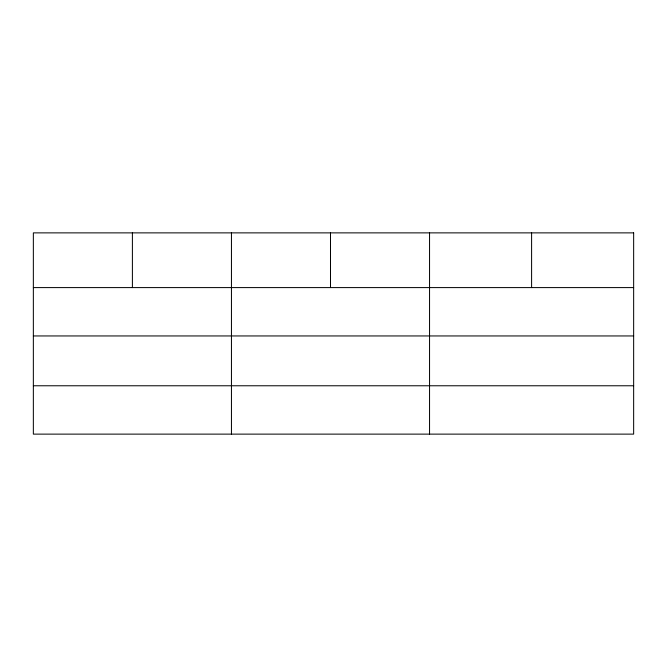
<?xml version="1.0" encoding="UTF-8"?>
<svg xmlns="http://www.w3.org/2000/svg" width="667" height="667" viewBox="0 0 667 667"><rect width="100%" height="100%" fill="white"/><g stroke="black" fill="none" stroke-linecap="round" stroke-linejoin="round"><path stroke-width="1" d="M33.35 287.594L633.65 287.594M33.35 335.951L633.65 335.951M33.35 385.768L633.65 385.768M531.599 232.875L531.599 287.594M429.548 232.875L429.548 434.125M330.498 232.875L330.498 287.594M231.449 232.875L231.449 434.125M132.4 232.875L132.4 287.594M633.65 232.875L33.35 232.875L33.35 434.125L633.65 434.125L633.65 232.875"/></g></svg>
